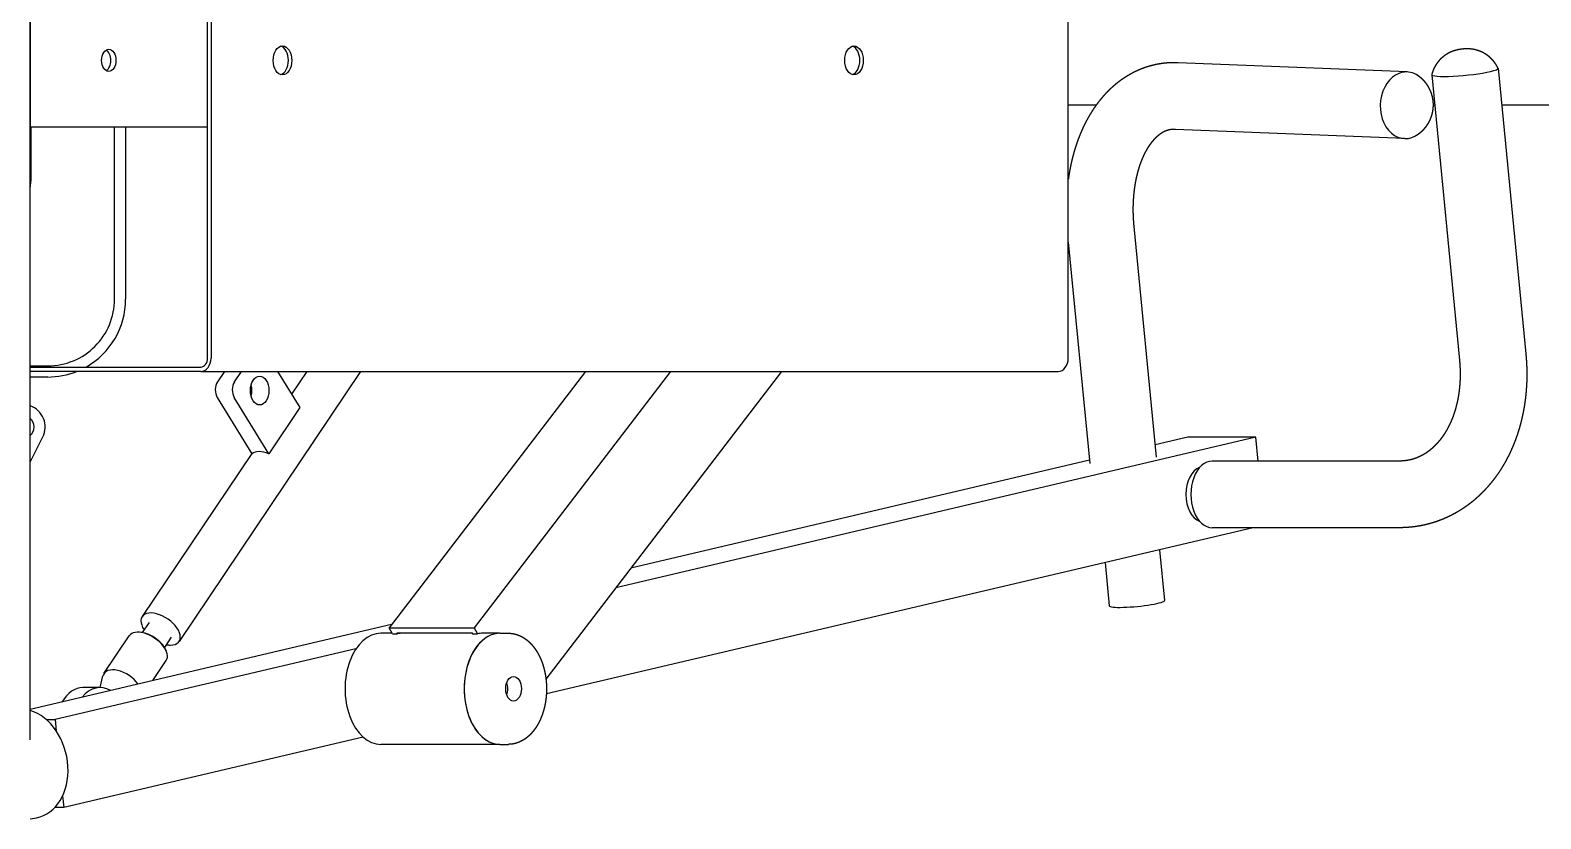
# Model space of a CAD drawing. Header units: millimetres. Extents: x -112665 to -16847, y 30630 to 100849.
# Drawn here: x -93416 to -92736, y 41603 to 41958 of the extents above; entities that cross this region are included whole.
import ezdxf

# ---------------------------------------------------------------- set-up
doc = ezdxf.new("R2010")
doc.units = ezdxf.units.MM
doc.layers.add('equipments', color=36, linetype='Continuous')
doc.layers.add('furniture _san', color=36, linetype='Continuous')

# ---------------------------------------------------------------- blocks, each defined once
blk = doc.blocks.new('Fit17')
at = {"layer": 'equipments'}
for p, q in [((-401.35, 1346.94), (-400.85, 1344.15)), ((-365.76, 1346.94), (365.55, 1346.94)), ((-313.89, 1184.42), (-352.14, 1346.94)), ((-240.87, 1346.94), (-229.47, 1341.24)), ((-202.5, 1339), (-202.5, 1346.94)), ((-200, 1270.18), (-200, 1346.94)), ((-198, 1346.94), (-198, 1270.18)), ((-197.5, 1346.94), (-197.5, 1339)), ((-112.5, 1346.5), (-90, 1346.5)), ((-30, 1346.94), (-90, 1346.94)), ((-90, 1267.12), (-90, 1346.94)), ((-356.7, 1339.69), (-356.7, 1335.7)), ((-396.25, 1331.85), (-396.25, 1335.85)), ((-391.1, 1332.35), (-396.25, 1331.85)), ((-356.7, 1335.7), (-361.86, 1335.2)), ((-324.87, 1200.42), (-356.7, 1335.7)), ((-364.56, 1197.18), (-396.25, 1331.85)), ((-342.27, 1315.53), (-342.27, 1323.19)), ((-342.27, 1315.48), (-336.97, 1314.19)), ((-335.95, 1313.74), (-319, 1302.36)), ((-167.5, 1309), (-90, 1309)), ((-317.37, 1297.78), (-317.36, 1298.22)), ((-90, 1304), (-167.5, 1304)), ((-339.16, 1291.81), (-330.15, 1285.76)), ((-312.93, 1293.47), (-317.5, 1296.54)), ((-236.92, 1247.28), (-310.35, 1296.56)), ((-325.29, 1285.99), (-325.69, 1285.81)), ((-319.62, 1283.51), (-324.19, 1286.58)), ((-200, 1198.41), (-321.5, 1279.96)), ((-200, 1270.18), (-200, 884.51)), ((-194, 1267.12), (194, 1267.12)), ((194, 1265.58), (-194, 1265.58)), ((-211.75, 1262.77), (-237.03, 1247.21)), ((-200, 1259.53), (-204.68, 1262.67)), ((-237.03, 1239.55), (-211.75, 1255.11)), ((-204.68, 1255.01), (-200, 1251.86)), ((-237.03, 1247.18), (-237.03, 1247.21)), ((-237.03, 1239.55), (-237.03, 1239.57)), ((-216.28, 1225.62), (-237.03, 1239.55)), ((-200, 1235.64), (-216.28, 1225.62)), ((-200, 1222.5), (-210.21, 1229.35)), ((-367.83, 1135.62), (-367.83, 1189.24)), ((-318.11, 1184.01), (-315.32, 1185.51)), ((-318.11, 1184.01), (-318.11, 1181.71)), ((-317.83, 1184.16), (-317.83, 1189.24)), ((-200, 1097.17), (-315.32, 1185.51)), ((-315.32, 1185.51), (-315.32, 1147.21)), ((-318.11, 1181.71), (-317.62, 1181.97)), ((-317.83, 1148.16), (-317.83, 1179.29)), ((-317.62, 1181.97), (-317.62, 1148.27)), ((-317.62, 1148.27), (-318.11, 1148)), ((-318.11, 1148), (-318.11, 1145.7)), ((-315.32, 1147.21), (-318.11, 1145.7)), ((-317.83, 1135.62), (-317.83, 1143.28)), ((-200, 1058.87), (-315.32, 1147.21)), ((-367.83, 1135.62), (-367.83, 1131.79)), ((-317.83, 1135.62), (-317.83, 1131.79)), ((-270.33, 796.76), (-345.16, 1114.72)), ((-200, 1008.87), (-338.43, 1114.91)), ((-229.57, 795.48), (-297.34, 1083.44)), ((-239.98, 870.36), (-288.54, 1076.7)), ((-141.76, 879.91), (-241.49, 870.22)), ((-194, 879.91), (194, 879.91)), ((-80, 879.91), (-80, 867.28)), ((-286.01, 863.38), (-305.52, 861.48)), ((-134.77, 850.45), (-238.59, 840.36)), ((-280.23, 838.82), (-303.1, 836.6)), ((-229.57, 826.12), (-233.05, 840.89)), ((-95.19, 728.69), (-91.04, 831.74)), ((-65.22, 727.49), (-61.06, 830.53)), ((-229.57, 795.48), (-229.57, 826.12)), ((-270.33, 730.88), (-270.33, 815.14)), ((-240.33, 730.88), (-240.33, 815.14)), ((-240.33, 794.43), (-229.57, 795.48)), ((-66.45, 716.44), (-194.98, 703.94)), ((-80, 715.68), (-80, 715.12)), ((-63.54, 686.58), (-192.08, 674.08)), ((-80, 684.98), (-80, 567.64))]:
    blk.add_line(p, q, dxfattribs=at)
for centre, radius, start, end in [((-225, 1350.18), 10, 243.43493, 341.06393), ((-225, 1350.18), 5, 220.46814, 319.53183), ((-112.5, 1376.5), 30, 260.22863, 269.99998), ((-167.5, 1339), 35, 179.99998, 201.78677), ((-167.5, 1339), 30, 179.99998, 269.99998), ((-167.5, 1339), 35, 209.37491, 269.99998)]:
    blk.add_arc(centre, radius, start, end, dxfattribs=at)
for centre, major_axis, ratio, start_param, end_param in [((-376.48, 1349.1), (24.21, 5.7), 0.757428, 3.101071, 5.869108), ((-362.27, 1323.19), (20, 0), 0.642788, 0, 0.83074), ((-362.27, 1315.53), (20, 0), 0.642788, -0.372891, 0.673153), ((-341.52, 1305.43), (5.57, 8.3), 0.55323, -2.146308, 0.200578), ((-60, 1311.58), (5, 0), 0.642788, 1.570796326794896, 7.853981633974482), ((-60, 1313.88), (5, 0), 0.642788, -2.775975, -0.365618), ((-324.57, 1294.06), (5.57, 8.3), 0.55323, -3.141593, 0), ((-324.23, 1293.83), (5.29, 7.89), 0.55323, -2.415278, -0.726315), ((-315.93, 1288.26), (5.57, 8.3), 0.55323, 2.452192, 7.210481), ((-315.93, 1288.26), (5.57, 8.3), 0.55323, 2.214297, 2.452192), ((-194, 1270.18), (6, 0), 0.766044, -3.141593, -1.570796), ((-194, 1270.18), (4, 0), 0.766044, -3.141593, -1.570796), ((-208.29, 1260.45), (5, 0), 0.642788, 0.763832, 2.334629), ((-208.29, 1252.79), (5, 0), 0.642788, 0.763832, 2.334629), ((-243.3, 1239.52), (5.57, 8.3), 0.55323, -1.209037, -0.169765), ((-208.6, 1243.7), (6.5, 0), 0.642788, 1.570796329898982, 7.853981637078569), ((-208.6, 1251.36), (6.5, 0), 0.642788, -1.981767, -1.159826), ((-60, 1233.45), (6.5, 0), 0.642788, 1.570796326794897, 7.853981633974483), ((-60, 1234.98), (6.5, 0), 0.642788, -2.957203, -0.18439), ((-342.83, 1189.24), (25, 0), 0.642788, 0, 3.141593), ((-342.83, 1179.29), (25, 0), 0.642788, 0, 0.151281), ((-342.83, 1135.62), (25, 0), 0.642788, 0.698132, 3.141593), ((-342.83, 1135.62), (25, 0), 0.642788, 0, 3.141593), ((-342.83, 1135.62), (25, 0), 0.642788, 0, 0.698132), ((-342.83, 1143.28), (25, 0), 0.642788, 0, 0.151281), ((-342.83, 1129.49), (5.5, 0), 0.642788, 1.570796326794897, 7.853981633974483), ((-342.83, 1135.62), (5.5, 0), 0.642788, -2.092984, -1.048608), ((-60, 976.33), (6.5, 0), 0.642788, 1.570796326794897, 7.853981633974483), ((-60, 977.86), (6.5, 0), 0.642788, -2.957203, -0.18439), ((-194, 884.51), (6, 0), 0.766044, -3.141593, -1.570796), ((-304.31, 849.04), (1.21, -12.44), 0.114576, -3.141593, 0), ((-255.33, 815.14), (15, 0), 0.642788, 0, 3.141593), ((-255.33, 818.98), (12.5, 0), 0.642788, 0.225051, 2.916544), ((-80.2, 728.09), (14.99, -0.6), 0.764548, 0.178706, 3.583144), ((-80.2, 728.09), (14.99, -0.6), 0.764548, -0.441552, 0.178706), ((-64.99, 701.51), (1.45, -14.93), 0.114576, 3.100028, 5.579478), ((-64.99, 701.51), (1.45, -14.93), 0.114576, -0.703707, 0.041565)]:
    blk.add_ellipse(centre, major_axis=major_axis, ratio=ratio, start_param=start_param, end_param=end_param, dxfattribs=at)
for points in [[(-367.82, 1131.54), (-367.83, 1131.79)], [(-367.82, 1131.28), (-367.82, 1131.54)], [(-367.8, 1131.03), (-367.82, 1131.28)], [(-367.78, 1130.77), (-367.8, 1131.03)], [(-367.76, 1130.52), (-367.78, 1130.77)], [(-367.73, 1130.27), (-367.76, 1130.52)], [(-367.7, 1130.01), (-367.73, 1130.27)], [(-367.66, 1129.76), (-367.7, 1130.01)], [(-367.61, 1129.51), (-367.66, 1129.76)], [(-367.56, 1129.26), (-367.61, 1129.51)], [(-367.5, 1129.01), (-367.56, 1129.26)], [(-367.44, 1128.76), (-367.5, 1129.01)], [(-367.38, 1128.51), (-367.44, 1128.76)], [(-367.31, 1128.27), (-367.38, 1128.51)], [(-367.23, 1128.02), (-367.31, 1128.27)], [(-318.37, 1128.2), (-318.45, 1127.95)], [(-318.29, 1128.45), (-318.37, 1128.2)], [(-318.22, 1128.7), (-318.29, 1128.45)], [(-318.16, 1128.96), (-318.22, 1128.7)], [(-318.1, 1129.21), (-318.16, 1128.96)], [(-318.05, 1129.47), (-318.1, 1129.21)], [(-318, 1129.72), (-318.05, 1129.47)], [(-317.96, 1129.98), (-318, 1129.72)], [(-317.93, 1130.24), (-317.96, 1129.98)], [(-317.9, 1130.49), (-317.93, 1130.24)], [(-317.87, 1130.75), (-317.9, 1130.49)], [(-317.85, 1131.01), (-317.87, 1130.75)], [(-317.84, 1131.27), (-317.85, 1131.01)], [(-317.83, 1131.53), (-317.84, 1131.27)], [(-317.83, 1131.79), (-317.83, 1131.53)], [(-367.15, 1127.78), (-367.23, 1128.02)], [(-367.06, 1127.53), (-367.15, 1127.78)], [(-366.97, 1127.29), (-367.06, 1127.53)], [(-366.86, 1127.01), (-366.97, 1127.29)], [(-366.74, 1126.72), (-366.86, 1127.01)], [(-366.61, 1126.44), (-366.74, 1126.72)], [(-366.47, 1126.16), (-366.61, 1126.44)], [(-366.33, 1125.89), (-366.47, 1126.16)], [(-366.19, 1125.61), (-366.33, 1125.89)], [(-366.03, 1125.34), (-366.19, 1125.61)], [(-365.87, 1125.07), (-366.03, 1125.34)], [(-365.71, 1124.81), (-365.87, 1125.07)], [(-365.54, 1124.54), (-365.71, 1124.81)], [(-365.36, 1124.28), (-365.54, 1124.54)], [(-365.18, 1124.03), (-365.36, 1124.28)], [(-364.99, 1123.77), (-365.18, 1124.03)], [(-364.79, 1123.52), (-364.99, 1123.77)], [(-364.59, 1123.27), (-364.79, 1123.52)], [(-364.39, 1123.03), (-364.59, 1123.27)], [(-364.17, 1122.79), (-364.39, 1123.03)], [(-363.96, 1122.55), (-364.17, 1122.79)], [(-363.74, 1122.31), (-363.96, 1122.55)], [(-363.51, 1122.08), (-363.74, 1122.31)], [(-363.27, 1121.84), (-363.51, 1122.08)], [(-363.02, 1121.61), (-363.27, 1121.84)], [(-362.77, 1121.38), (-363.02, 1121.61)], [(-362.52, 1121.15), (-362.77, 1121.38)], [(-322.89, 1121.37), (-323.13, 1121.15)], [(-322.65, 1121.59), (-322.89, 1121.37)], [(-322.41, 1121.82), (-322.65, 1121.59)], [(-322.18, 1122.05), (-322.41, 1121.82)], [(-321.97, 1122.26), (-322.18, 1122.05)], [(-321.77, 1122.47), (-321.97, 1122.26)], [(-321.57, 1122.68), (-321.77, 1122.47)], [(-321.38, 1122.9), (-321.57, 1122.68)], [(-321.19, 1123.12), (-321.38, 1122.9)], [(-321, 1123.35), (-321.19, 1123.12)], [(-320.82, 1123.57), (-321, 1123.35)], [(-320.65, 1123.8), (-320.82, 1123.57)], [(-320.47, 1124.03), (-320.65, 1123.8)], [(-320.31, 1124.27), (-320.47, 1124.03)], [(-320.15, 1124.5), (-320.31, 1124.27)], [(-319.99, 1124.74), (-320.15, 1124.5)], [(-319.84, 1124.98), (-319.99, 1124.74)], [(-319.69, 1125.22), (-319.84, 1124.98)], [(-319.55, 1125.47), (-319.69, 1125.22)], [(-319.41, 1125.71), (-319.55, 1125.47)], [(-319.28, 1125.96), (-319.41, 1125.71)], [(-319.15, 1126.22), (-319.28, 1125.96)], [(-319.03, 1126.47), (-319.15, 1126.22)], [(-318.91, 1126.72), (-319.03, 1126.47)], [(-318.81, 1126.97), (-318.91, 1126.72)], [(-318.71, 1127.21), (-318.81, 1126.97)], [(-318.62, 1127.46), (-318.71, 1127.21)], [(-318.53, 1127.7), (-318.62, 1127.46)], [(-318.45, 1127.95), (-318.53, 1127.7)], [(-362.26, 1120.92), (-362.52, 1121.15)], [(-361.99, 1120.7), (-362.26, 1120.92)], [(-361.72, 1120.49), (-361.99, 1120.7)], [(-361.44, 1120.27), (-361.72, 1120.49)], [(-361.16, 1120.06), (-361.44, 1120.27)], [(-360.88, 1119.86), (-361.16, 1120.06)], [(-360.59, 1119.66), (-360.88, 1119.86)], [(-360.29, 1119.46), (-360.59, 1119.66)], [(-360, 1119.26), (-360.29, 1119.46)], [(-359.69, 1119.07), (-360, 1119.26)], [(-359.39, 1118.88), (-359.69, 1119.07)], [(-359.08, 1118.7), (-359.39, 1118.88)], [(-358.76, 1118.52), (-359.08, 1118.7)], [(-358.44, 1118.34), (-358.76, 1118.52)], [(-358.12, 1118.17), (-358.44, 1118.34)], [(-357.79, 1118.01), (-358.12, 1118.17)], [(-357.46, 1117.84), (-357.79, 1118.01)], [(-357.13, 1117.68), (-357.46, 1117.84)], [(-356.79, 1117.52), (-357.13, 1117.68)], [(-356.45, 1117.37), (-356.79, 1117.52)], [(-356.11, 1117.22), (-356.45, 1117.37)], [(-355.76, 1117.08), (-356.11, 1117.22)], [(-355.41, 1116.94), (-355.76, 1117.08)], [(-355.06, 1116.8), (-355.41, 1116.94)], [(-354.7, 1116.67), (-355.06, 1116.8)], [(-354.35, 1116.54), (-354.7, 1116.67)], [(-353.98, 1116.42), (-354.35, 1116.54)], [(-353.62, 1116.3), (-353.98, 1116.42)], [(-353.25, 1116.18), (-353.62, 1116.3)], [(-352.88, 1116.07), (-353.25, 1116.18)], [(-352.51, 1115.96), (-352.88, 1116.07)], [(-352.14, 1115.86), (-352.51, 1115.96)], [(-351.76, 1115.76), (-352.14, 1115.86)], [(-351.38, 1115.66), (-351.76, 1115.76)], [(-351, 1115.57), (-351.38, 1115.66)], [(-350.62, 1115.49), (-351, 1115.57)], [(-350.23, 1115.4), (-350.62, 1115.49)], [(-349.85, 1115.33), (-350.23, 1115.4)], [(-349.46, 1115.25), (-349.85, 1115.33)], [(-349.07, 1115.18), (-349.46, 1115.25)], [(-348.68, 1115.12), (-349.07, 1115.18)], [(-348.29, 1115.06), (-348.68, 1115.12)], [(-347.9, 1115), (-348.29, 1115.06)], [(-347.5, 1114.95), (-347.9, 1115)], [(-347.11, 1114.9), (-347.5, 1114.95)], [(-346.71, 1114.85), (-347.11, 1114.9)], [(-346.31, 1114.81), (-346.71, 1114.85)], [(-345.92, 1114.78), (-346.31, 1114.81)], [(-345.52, 1114.75), (-345.92, 1114.78)], [(-345.12, 1114.72), (-345.52, 1114.75)], [(-344.72, 1114.7), (-345.12, 1114.72)], [(-344.32, 1114.68), (-344.72, 1114.7)], [(-343.92, 1114.67), (-344.32, 1114.68)], [(-343.51, 1114.66), (-343.92, 1114.67)], [(-343.11, 1114.65), (-343.51, 1114.66)], [(-342.71, 1114.65), (-343.11, 1114.65)], [(-342.31, 1114.65), (-342.71, 1114.65)], [(-341.91, 1114.66), (-342.31, 1114.65)], [(-341.5, 1114.67), (-341.91, 1114.66)], [(-341.1, 1114.69), (-341.5, 1114.67)], [(-340.7, 1114.71), (-341.1, 1114.69)], [(-340.3, 1114.74), (-340.7, 1114.71)], [(-339.9, 1114.76), (-340.3, 1114.74)], [(-339.5, 1114.8), (-339.9, 1114.76)], [(-339.1, 1114.84), (-339.5, 1114.8)], [(-338.7, 1114.88), (-339.1, 1114.84)], [(-338.31, 1114.93), (-338.7, 1114.88)], [(-337.91, 1114.98), (-338.31, 1114.93)], [(-337.52, 1115.03), (-337.91, 1114.98)], [(-337.12, 1115.09), (-337.52, 1115.03)], [(-336.73, 1115.16), (-337.12, 1115.09)], [(-336.34, 1115.22), (-336.73, 1115.16)], [(-335.95, 1115.3), (-336.34, 1115.22)], [(-335.56, 1115.37), (-335.95, 1115.3)], [(-335.18, 1115.45), (-335.56, 1115.37)], [(-334.8, 1115.54), (-335.18, 1115.45)], [(-334.41, 1115.63), (-334.8, 1115.54)], [(-334.04, 1115.72), (-334.41, 1115.63)], [(-333.66, 1115.82), (-334.04, 1115.72)], [(-333.28, 1115.92), (-333.66, 1115.82)], [(-332.91, 1116.03), (-333.28, 1115.92)], [(-332.54, 1116.14), (-332.91, 1116.03)], [(-332.17, 1116.25), (-332.54, 1116.14)], [(-331.81, 1116.37), (-332.17, 1116.25)], [(-331.44, 1116.49), (-331.81, 1116.37)], [(-331.08, 1116.62), (-331.44, 1116.49)], [(-330.73, 1116.75), (-331.08, 1116.62)], [(-330.37, 1116.89), (-330.73, 1116.75)], [(-330.02, 1117.03), (-330.37, 1116.89)], [(-329.67, 1117.17), (-330.02, 1117.03)], [(-329.33, 1117.31), (-329.67, 1117.17)], [(-328.99, 1117.47), (-329.33, 1117.31)], [(-328.65, 1117.62), (-328.99, 1117.47)], [(-328.32, 1117.78), (-328.65, 1117.62)], [(-327.99, 1117.94), (-328.32, 1117.78)], [(-327.66, 1118.11), (-327.99, 1117.94)], [(-327.35, 1118.27), (-327.66, 1118.11)], [(-327.04, 1118.44), (-327.35, 1118.27)], [(-326.73, 1118.61), (-327.04, 1118.44)], [(-326.43, 1118.78), (-326.73, 1118.61)], [(-326.14, 1118.96), (-326.43, 1118.78)], [(-325.84, 1119.14), (-326.14, 1118.96)], [(-325.55, 1119.33), (-325.84, 1119.14)], [(-325.27, 1119.52), (-325.55, 1119.33)], [(-324.99, 1119.71), (-325.27, 1119.52)], [(-324.71, 1119.91), (-324.99, 1119.71)], [(-324.43, 1120.1), (-324.71, 1119.91)], [(-324.17, 1120.31), (-324.43, 1120.1)], [(-323.9, 1120.51), (-324.17, 1120.31)], [(-323.64, 1120.72), (-323.9, 1120.51)], [(-323.38, 1120.93), (-323.64, 1120.72)], [(-323.13, 1121.15), (-323.38, 1120.93)], [(-113.24, 879.88), (-113.46, 879.91)], [(-112.16, 879.73), (-113.24, 879.88)], [(-111.1, 879.56), (-112.16, 879.73)], [(-110.03, 879.38), (-111.1, 879.56)], [(-108.97, 879.18), (-110.03, 879.38)], [(-107.92, 878.98), (-108.97, 879.18)], [(-106.87, 878.76), (-107.92, 878.98)], [(-105.83, 878.53), (-106.87, 878.76)], [(-104.79, 878.29), (-105.83, 878.53)], [(-103.76, 878.04), (-104.79, 878.29)], [(-102.73, 877.77), (-103.76, 878.04)], [(-101.71, 877.5), (-102.73, 877.77)], [(-100.7, 877.21), (-101.71, 877.5)], [(-99.69, 876.9), (-100.7, 877.21)], [(-98.69, 876.59), (-99.69, 876.9)], [(-97.7, 876.26), (-98.69, 876.59)], [(-96.71, 875.92), (-97.7, 876.26)], [(-95.73, 875.57), (-96.71, 875.92)], [(-94.76, 875.2), (-95.73, 875.57)], [(-93.8, 874.82), (-94.76, 875.2)], [(-92.84, 874.43), (-93.8, 874.82)], [(-91.89, 874.03), (-92.84, 874.43)], [(-90.95, 873.61), (-91.89, 874.03)], [(-90.02, 873.18), (-90.95, 873.61)], [(-89.1, 872.74), (-90.02, 873.18)], [(-88.19, 872.28), (-89.1, 872.74)], [(-87.29, 871.81), (-88.19, 872.28)], [(-86.45, 871.36), (-87.29, 871.81)], [(-85.62, 870.9), (-86.45, 871.36)], [(-84.81, 870.43), (-85.62, 870.9)], [(-84, 869.94), (-84.81, 870.43)], [(-83.2, 869.45), (-84, 869.94)], [(-82.4, 868.94), (-83.2, 869.45)], [(-81.62, 868.42), (-82.4, 868.94)], [(-80.85, 867.89), (-81.62, 868.42)], [(-80.09, 867.34), (-80.85, 867.89)], [(-79.34, 866.79), (-80.09, 867.34)], [(-78.6, 866.22), (-79.34, 866.79)], [(-77.87, 865.64), (-78.6, 866.22)], [(-77.15, 865.05), (-77.87, 865.64)], [(-76.44, 864.45), (-77.15, 865.05)], [(-75.74, 863.83), (-76.44, 864.45)], [(-75.06, 863.2), (-75.74, 863.83)], [(-74.38, 862.56), (-75.06, 863.2)], [(-73.72, 861.91), (-74.38, 862.56)], [(-73.07, 861.25), (-73.72, 861.91)], [(-72.44, 860.57), (-73.07, 861.25)], [(-71.89, 859.97), (-72.44, 860.57)], [(-71.35, 859.35), (-71.89, 859.97)], [(-70.82, 858.72), (-71.35, 859.35)], [(-70.3, 858.09), (-70.82, 858.72)], [(-69.8, 857.45), (-70.3, 858.09)], [(-69.3, 856.79), (-69.8, 857.45)], [(-68.82, 856.13), (-69.3, 856.79)], [(-134.33, 850.49), (-134.77, 850.45)], [(-133.89, 850.53), (-134.33, 850.49)], [(-133.45, 850.57), (-133.89, 850.53)], [(-133, 850.6), (-133.45, 850.57)], [(-132.56, 850.64), (-133, 850.6)], [(-132.12, 850.66), (-132.56, 850.64)], [(-131.68, 850.69), (-132.12, 850.66)], [(-131.24, 850.72), (-131.68, 850.69)], [(-130.81, 850.74), (-131.24, 850.72)], [(-130.37, 850.76), (-130.81, 850.74)], [(-129.64, 850.78), (-130.37, 850.76)], [(-128.92, 850.81), (-129.64, 850.78)], [(-128.2, 850.82), (-128.92, 850.81)], [(-127.48, 850.83), (-128.2, 850.82)], [(-126.76, 850.83), (-127.48, 850.83)], [(-126.05, 850.82), (-126.76, 850.83)], [(-125.34, 850.81), (-126.05, 850.82)], [(-124.63, 850.79), (-125.34, 850.81)], [(-123.92, 850.76), (-124.63, 850.79)], [(-123.22, 850.72), (-123.92, 850.76)], [(-122.53, 850.68), (-123.22, 850.72)], [(-121.84, 850.64), (-122.53, 850.68)], [(-121.15, 850.59), (-121.84, 850.64)], [(-120.47, 850.53), (-121.15, 850.59)], [(-119.79, 850.46), (-120.47, 850.53)], [(-119.11, 850.39), (-119.79, 850.46)], [(-118.44, 850.31), (-119.11, 850.39)], [(-117.78, 850.22), (-118.44, 850.31)], [(-117.12, 850.13), (-117.78, 850.22)], [(-116.47, 850.04), (-117.12, 850.13)], [(-115.83, 849.93), (-116.47, 850.04)], [(-115.2, 849.83), (-115.83, 849.93)], [(-114.57, 849.71), (-115.2, 849.83)], [(-113.95, 849.59), (-114.57, 849.71)], [(-113.34, 849.47), (-113.95, 849.59)], [(-68.35, 855.46), (-68.82, 856.13)], [(-67.9, 854.78), (-68.35, 855.46)], [(-67.45, 854.1), (-67.9, 854.78)], [(-67.02, 853.4), (-67.45, 854.1)], [(-66.6, 852.7), (-67.02, 853.4)], [(-66.2, 851.98), (-66.6, 852.7)], [(-65.8, 851.26), (-66.2, 851.98)], [(-65.43, 850.54), (-65.8, 851.26)], [(-65.06, 849.8), (-65.43, 850.54)], [(-64.71, 849.06), (-65.06, 849.8)], [(-112.73, 849.34), (-113.34, 849.47)], [(-112.13, 849.2), (-112.73, 849.34)], [(-111.53, 849.06), (-112.13, 849.2)], [(-110.95, 848.91), (-111.53, 849.06)], [(-110.37, 848.76), (-110.95, 848.91)], [(-109.79, 848.61), (-110.37, 848.76)], [(-109.23, 848.44), (-109.79, 848.61)], [(-108.67, 848.28), (-109.23, 848.44)], [(-108.12, 848.11), (-108.67, 848.28)], [(-107.58, 847.93), (-108.12, 848.11)], [(-107.04, 847.75), (-107.58, 847.93)], [(-106.52, 847.57), (-107.04, 847.75)], [(-106, 847.38), (-106.52, 847.57)], [(-105.49, 847.18), (-106, 847.38)], [(-104.99, 846.99), (-105.49, 847.18)], [(-104.46, 846.77), (-104.99, 846.99)], [(-103.94, 846.55), (-104.46, 846.77)], [(-103.44, 846.33), (-103.94, 846.55)], [(-102.94, 846.1), (-103.44, 846.33)], [(-102.45, 845.87), (-102.94, 846.1)], [(-101.98, 845.64), (-102.45, 845.87)], [(-101.51, 845.4), (-101.98, 845.64)], [(-101.06, 845.16), (-101.51, 845.4)], [(-100.62, 844.91), (-101.06, 845.16)], [(-100.18, 844.67), (-100.62, 844.91)], [(-99.76, 844.42), (-100.18, 844.67)], [(-99.35, 844.17), (-99.76, 844.42)], [(-98.95, 843.91), (-99.35, 844.17)], [(-98.56, 843.66), (-98.95, 843.91)], [(-98.19, 843.4), (-98.56, 843.66)], [(-97.82, 843.14), (-98.19, 843.4)], [(-97.47, 842.88), (-97.82, 843.14)], [(-97.12, 842.62), (-97.47, 842.88)], [(-64.38, 848.31), (-64.71, 849.06)], [(-64.06, 847.56), (-64.38, 848.31)], [(-63.76, 846.79), (-64.06, 847.56)], [(-63.47, 846.02), (-63.76, 846.79)], [(-63.19, 845.24), (-63.47, 846.02)], [(-62.93, 844.45), (-63.19, 845.24)], [(-62.68, 843.65), (-62.93, 844.45)], [(-62.46, 842.86), (-62.68, 843.65)], [(-62.25, 842.05), (-62.46, 842.86)], [(-96.79, 842.36), (-97.12, 842.62)], [(-96.47, 842.1), (-96.79, 842.36)], [(-96.15, 841.83), (-96.47, 842.1)], [(-95.83, 841.55), (-96.15, 841.83)], [(-95.53, 841.27), (-95.83, 841.55)], [(-95.24, 841), (-95.53, 841.27)], [(-94.96, 840.72), (-95.24, 841)], [(-94.69, 840.45), (-94.96, 840.72)], [(-94.44, 840.18), (-94.69, 840.45)], [(-94.2, 839.9), (-94.44, 840.18)], [(-93.96, 839.63), (-94.2, 839.9)], [(-93.74, 839.36), (-93.96, 839.63)], [(-93.53, 839.1), (-93.74, 839.36)], [(-93.33, 838.83), (-93.53, 839.1)], [(-93.14, 838.57), (-93.33, 838.83)], [(-92.96, 838.3), (-93.14, 838.57)], [(-92.79, 838.04), (-92.96, 838.3)], [(-92.63, 837.79), (-92.79, 838.04)], [(-92.48, 837.53), (-92.63, 837.79)], [(-92.34, 837.27), (-92.48, 837.53)], [(-92.21, 837.02), (-92.34, 837.27)], [(-92.08, 836.77), (-92.21, 837.02)], [(-91.97, 836.52), (-92.08, 836.77)], [(-91.86, 836.27), (-91.97, 836.52)], [(-91.76, 836.02), (-91.86, 836.27)], [(-91.66, 835.78), (-91.76, 836.02)], [(-62.05, 841.25), (-62.25, 842.05)], [(-61.87, 840.43), (-62.05, 841.25)], [(-61.71, 839.62), (-61.87, 840.43)], [(-61.57, 838.8), (-61.71, 839.62)], [(-61.44, 837.98), (-61.57, 838.8)], [(-61.33, 837.16), (-61.44, 837.98)], [(-61.24, 836.33), (-61.33, 837.16)], [(-61.16, 835.51), (-61.24, 836.33)], [(-91.58, 835.53), (-91.66, 835.78)], [(-91.5, 835.29), (-91.58, 835.53)], [(-91.42, 835.04), (-91.5, 835.29)], [(-91.36, 834.8), (-91.42, 835.04)], [(-91.3, 834.55), (-91.36, 834.8)], [(-91.24, 834.31), (-91.3, 834.55)], [(-91.19, 834.06), (-91.24, 834.31)], [(-91.15, 833.81), (-91.19, 834.06)], [(-91.12, 833.56), (-91.15, 833.81)], [(-91.09, 833.31), (-91.12, 833.56)], [(-91.06, 833.06), (-91.09, 833.31)], [(-91.04, 832.8), (-91.06, 833.06)], [(-91.03, 832.54), (-91.04, 832.8)], [(-91.04, 831.74), (-91.03, 832.01)], [(-91.03, 832.28), (-91.03, 832.54)], [(-91.03, 832.01), (-91.03, 832.28)], [(-61.1, 834.68), (-61.16, 835.51)], [(-61.06, 833.85), (-61.1, 834.68)], [(-61.04, 833.02), (-61.06, 833.85)], [(-61.06, 830.53), (-61.04, 831.36)], [(-61.03, 832.19), (-61.04, 833.02)], [(-61.04, 831.36), (-61.03, 832.19)], [(-270.33, 730.41), (-270.33, 730.88)], [(-270.32, 729.94), (-270.33, 730.41)], [(-270.31, 729.48), (-270.32, 729.94)], [(-270.3, 729.01), (-270.31, 729.48)], [(-270.28, 728.54), (-270.3, 729.01)], [(-270.22, 727.58), (-270.28, 728.54)], [(-270.15, 726.62), (-270.22, 727.58)], [(-240.33, 730.57), (-240.33, 730.88)], [(-240.32, 730.27), (-240.33, 730.57)], [(-240.31, 729.97), (-240.32, 730.27)], [(-240.3, 729.67), (-240.31, 729.97)], [(-240.28, 729.36), (-240.3, 729.67)], [(-240.25, 729.06), (-240.28, 729.36)], [(-240.21, 728.63), (-240.25, 729.06)], [(-240.16, 728.2), (-240.21, 728.63)], [(-240.1, 727.76), (-240.16, 728.2)], [(-240.04, 727.34), (-240.1, 727.76)], [(-239.96, 726.91), (-240.04, 727.34)], [(-270.07, 725.66), (-270.15, 726.62)], [(-269.96, 724.7), (-270.07, 725.66)], [(-269.83, 723.75), (-269.96, 724.7)], [(-269.69, 722.8), (-269.83, 723.75)], [(-269.53, 721.85), (-269.69, 722.8)], [(-269.35, 720.9), (-269.53, 721.85)], [(-269.16, 719.96), (-269.35, 720.9)], [(-239.88, 726.48), (-239.96, 726.91)], [(-239.78, 726.06), (-239.88, 726.48)], [(-239.68, 725.64), (-239.78, 726.06)], [(-239.57, 725.22), (-239.68, 725.64)], [(-239.45, 724.81), (-239.57, 725.22)], [(-239.32, 724.39), (-239.45, 724.81)], [(-239.18, 723.98), (-239.32, 724.39)], [(-239.04, 723.57), (-239.18, 723.98)], [(-238.88, 723.16), (-239.04, 723.57)], [(-238.72, 722.75), (-238.88, 723.16)], [(-238.54, 722.35), (-238.72, 722.75)], [(-238.36, 721.94), (-238.54, 722.35)], [(-238.17, 721.54), (-238.36, 721.94)], [(-237.97, 721.14), (-238.17, 721.54)], [(-237.76, 720.74), (-237.97, 721.14)], [(-237.54, 720.34), (-237.76, 720.74)], [(-93.95, 723.74), (-93.81, 723.5)], [(-93.81, 723.5), (-93.67, 723.26)], [(-93.67, 723.26), (-93.53, 723.03)], [(-93.53, 723.03), (-93.38, 722.8)], [(-93.38, 722.8), (-93.23, 722.58)], [(-93.23, 722.58), (-93.08, 722.36)], [(-93.08, 722.36), (-92.92, 722.14)], [(-92.92, 722.14), (-92.76, 721.93)], [(-92.76, 721.93), (-92.6, 721.73)], [(-92.6, 721.73), (-92.44, 721.52)], [(-92.44, 721.52), (-92.27, 721.32)], [(-92.27, 721.32), (-92.11, 721.13)], [(-92.11, 721.13), (-91.94, 720.94)], [(-91.94, 720.94), (-91.77, 720.76)], [(-91.77, 720.76), (-91.6, 720.57)], [(-91.6, 720.57), (-91.43, 720.4)], [(-91.43, 720.4), (-91.25, 720.22)], [(-68.77, 720.32), (-68.54, 720.56)], [(-68.54, 720.56), (-68.31, 720.8)], [(-68.31, 720.8), (-68.09, 721.05)], [(-68.09, 721.05), (-67.9, 721.26)], [(-67.9, 721.26), (-67.72, 721.48)], [(-67.72, 721.48), (-67.54, 721.7)], [(-67.54, 721.7), (-67.36, 721.93)], [(-67.36, 721.93), (-67.19, 722.16)], [(-67.19, 722.16), (-67.02, 722.4)], [(-67.02, 722.4), (-66.85, 722.65)], [(-268.95, 719.02), (-269.16, 719.96)], [(-268.71, 718.09), (-268.95, 719.02)], [(-268.46, 717.16), (-268.71, 718.09)], [(-268.2, 716.24), (-268.46, 717.16)], [(-267.91, 715.32), (-268.2, 716.24)], [(-267.61, 714.4), (-267.91, 715.32)], [(-267.29, 713.5), (-267.61, 714.4)], [(-237.31, 719.95), (-237.54, 720.34)], [(-237.07, 719.55), (-237.31, 719.95)], [(-236.82, 719.16), (-237.07, 719.55)], [(-236.56, 718.77), (-236.82, 719.16)], [(-236.29, 718.38), (-236.56, 718.77)], [(-236.01, 718), (-236.29, 718.38)], [(-235.73, 717.61), (-236.01, 718)], [(-235.43, 717.23), (-235.73, 717.61)], [(-235.12, 716.85), (-235.43, 717.23)], [(-234.8, 716.47), (-235.12, 716.85)], [(-234.47, 716.1), (-234.8, 716.47)], [(-234.13, 715.72), (-234.47, 716.1)], [(-233.78, 715.35), (-234.13, 715.72)], [(-233.42, 714.99), (-233.78, 715.35)], [(-233.05, 714.62), (-233.42, 714.99)], [(-232.67, 714.26), (-233.05, 714.62)], [(-232.28, 713.9), (-232.67, 714.26)], [(-231.87, 713.55), (-232.28, 713.9)], [(-91.25, 720.22), (-91.08, 720.05)], [(-91.08, 720.05), (-90.87, 719.86)], [(-90.87, 719.86), (-90.67, 719.68)], [(-90.67, 719.68), (-90.46, 719.5)], [(-90.46, 719.5), (-90.25, 719.32)], [(-90.25, 719.32), (-90.04, 719.15)], [(-90.04, 719.15), (-89.83, 718.99)], [(-89.83, 718.99), (-89.62, 718.83)], [(-89.62, 718.83), (-89.4, 718.67)], [(-89.4, 718.67), (-89.19, 718.52)], [(-89.19, 718.52), (-88.98, 718.38)], [(-88.98, 718.38), (-88.76, 718.24)], [(-88.76, 718.24), (-88.55, 718.1)], [(-88.55, 718.1), (-88.33, 717.97)], [(-88.33, 717.97), (-88.11, 717.84)], [(-88.11, 717.84), (-87.9, 717.72)], [(-87.9, 717.72), (-87.68, 717.6)], [(-87.68, 717.6), (-87.46, 717.48)], [(-87.46, 717.48), (-87.25, 717.37)], [(-87.25, 717.37), (-86.99, 717.25)], [(-86.99, 717.25), (-86.74, 717.13)], [(-86.74, 717.13), (-86.48, 717.01)], [(-86.48, 717.01), (-86.23, 716.91)], [(-86.23, 716.91), (-85.97, 716.8)], [(-85.97, 716.8), (-85.72, 716.7)], [(-85.72, 716.7), (-85.47, 716.61)], [(-85.47, 716.61), (-85.21, 716.52)], [(-85.21, 716.52), (-84.96, 716.44)], [(-84.96, 716.44), (-84.7, 716.36)], [(-84.7, 716.36), (-84.45, 716.28)], [(-84.45, 716.28), (-84.19, 716.21)], [(-84.19, 716.21), (-83.94, 716.15)], [(-83.94, 716.15), (-83.68, 716.09)], [(-83.68, 716.09), (-83.43, 716.03)], [(-83.43, 716.03), (-83.17, 715.98)], [(-83.17, 715.98), (-82.92, 715.93)], [(-82.92, 715.93), (-82.66, 715.89)], [(-82.66, 715.89), (-82.38, 715.84)], [(-82.38, 715.84), (-82.1, 715.8)], [(-82.1, 715.8), (-81.81, 715.77)], [(-81.81, 715.77), (-81.53, 715.74)], [(-81.53, 715.74), (-81.25, 715.72)], [(-81.25, 715.72), (-80.97, 715.7)], [(-80.97, 715.7), (-80.68, 715.69)], [(-80.68, 715.69), (-80.4, 715.68)], [(-80.4, 715.68), (-80.12, 715.68)], [(-80.12, 715.68), (-79.83, 715.68)], [(-79.83, 715.68), (-79.55, 715.68)], [(-79.55, 715.68), (-79.26, 715.69)], [(-79.26, 715.69), (-78.98, 715.71)], [(-78.98, 715.71), (-78.69, 715.73)], [(-78.69, 715.73), (-78.41, 715.76)], [(-78.41, 715.76), (-78.12, 715.79)], [(-78.12, 715.79), (-77.84, 715.83)], [(-77.84, 715.83), (-77.55, 715.87)], [(-77.55, 715.87), (-77.27, 715.92)], [(-77.27, 715.92), (-76.99, 715.97)], [(-76.99, 715.97), (-76.7, 716.03)], [(-76.7, 716.03), (-76.42, 716.09)], [(-76.42, 716.09), (-76.13, 716.16)], [(-76.13, 716.16), (-75.85, 716.23)], [(-75.85, 716.23), (-75.56, 716.31)], [(-75.56, 716.31), (-75.28, 716.4)], [(-75.28, 716.4), (-74.99, 716.49)], [(-74.99, 716.49), (-74.71, 716.59)], [(-74.71, 716.59), (-74.42, 716.69)], [(-74.42, 716.69), (-74.13, 716.8)], [(-74.13, 716.8), (-73.85, 716.92)], [(-73.85, 716.92), (-73.56, 717.04)], [(-73.56, 717.04), (-73.27, 717.18)], [(-73.27, 717.18), (-72.98, 717.31)], [(-72.98, 717.31), (-72.7, 717.46)], [(-72.7, 717.46), (-72.41, 717.61)], [(-72.41, 717.61), (-72.16, 717.75)], [(-72.16, 717.75), (-71.91, 717.89)], [(-71.91, 717.89), (-71.67, 718.04)], [(-71.67, 718.04), (-71.42, 718.19)], [(-71.42, 718.19), (-71.17, 718.36)], [(-71.17, 718.36), (-70.93, 718.52)], [(-70.93, 718.52), (-70.68, 718.7)], [(-70.68, 718.7), (-70.44, 718.88)], [(-70.44, 718.88), (-70.19, 719.06)], [(-70.19, 719.06), (-69.95, 719.25)], [(-69.95, 719.25), (-69.71, 719.45)], [(-69.71, 719.45), (-69.47, 719.66)], [(-69.47, 719.66), (-69.24, 719.87)], [(-69.24, 719.87), (-69, 720.09)], [(-69, 720.09), (-68.77, 720.32)], [(-65.96, 716.32), (-66.37, 716.43)], [(-65.57, 716.2), (-65.96, 716.32)], [(-65.18, 716.07), (-65.57, 716.2)], [(-64.81, 715.94), (-65.18, 716.07)], [(-64.45, 715.8), (-64.81, 715.94)], [(-64.1, 715.65), (-64.45, 715.8)], [(-63.77, 715.5), (-64.1, 715.65)], [(-63.44, 715.35), (-63.77, 715.5)], [(-63.14, 715.19), (-63.44, 715.35)], [(-62.84, 715.03), (-63.14, 715.19)], [(-62.55, 714.87), (-62.84, 715.03)], [(-62.28, 714.71), (-62.55, 714.87)], [(-62.02, 714.55), (-62.28, 714.71)], [(-61.77, 714.39), (-62.02, 714.55)], [(-61.53, 714.22), (-61.77, 714.39)], [(-61.3, 714.06), (-61.53, 714.22)], [(-60.98, 713.82), (-61.3, 714.06)], [(-60.68, 713.59), (-60.98, 713.82)], [(-60.39, 713.36), (-60.68, 713.59)], [(-266.96, 712.59), (-267.29, 713.5)], [(-266.61, 711.7), (-266.96, 712.59)], [(-266.24, 710.81), (-266.61, 711.7)], [(-265.85, 709.93), (-266.24, 710.81)], [(-265.42, 708.99), (-265.85, 709.93)], [(-264.97, 708.06), (-265.42, 708.99)], [(-264.5, 707.14), (-264.97, 708.06)], [(-264.02, 706.23), (-264.5, 707.14)], [(-231.46, 713.19), (-231.87, 713.55)], [(-231.06, 712.87), (-231.46, 713.19)], [(-230.66, 712.54), (-231.06, 712.87)], [(-230.24, 712.22), (-230.66, 712.54)], [(-229.81, 711.9), (-230.24, 712.22)], [(-229.37, 711.59), (-229.81, 711.9)], [(-228.93, 711.28), (-229.37, 711.59)], [(-228.48, 710.98), (-228.93, 711.28)], [(-228.01, 710.67), (-228.48, 710.98)], [(-227.54, 710.38), (-228.01, 710.67)], [(-227.06, 710.09), (-227.54, 710.38)], [(-226.57, 709.8), (-227.06, 710.09)], [(-226.07, 709.52), (-226.57, 709.8)], [(-225.56, 709.24), (-226.07, 709.52)], [(-225.04, 708.97), (-225.56, 709.24)], [(-224.52, 708.7), (-225.04, 708.97)], [(-223.99, 708.44), (-224.52, 708.7)], [(-223.44, 708.18), (-223.99, 708.44)], [(-222.89, 707.93), (-223.44, 708.18)], [(-222.34, 707.69), (-222.89, 707.93)], [(-221.77, 707.45), (-222.34, 707.69)], [(-221.21, 707.22), (-221.77, 707.45)], [(-220.63, 707), (-221.21, 707.22)], [(-220.06, 706.79), (-220.63, 707)], [(-219.47, 706.58), (-220.06, 706.79)], [(-60.13, 713.13), (-60.39, 713.36)], [(-59.88, 712.91), (-60.13, 713.13)], [(-59.65, 712.7), (-59.88, 712.91)], [(-59.44, 712.48), (-59.65, 712.7)], [(-59.23, 712.28), (-59.44, 712.48)], [(-59.04, 712.08), (-59.23, 712.28)], [(-58.68, 711.67), (-59.04, 712.08)], [(-58.36, 711.29), (-58.68, 711.67)], [(-58.08, 710.93), (-58.36, 711.29)], [(-57.83, 710.59), (-58.08, 710.93)], [(-57.61, 710.28), (-57.83, 710.59)], [(-57.41, 709.98), (-57.61, 710.28)], [(-57.24, 709.71), (-57.41, 709.98)], [(-57.08, 709.45), (-57.24, 709.71)], [(-56.94, 709.21), (-57.08, 709.45)], [(-56.63, 708.64), (-56.94, 709.21)], [(-56.39, 708.15), (-56.63, 708.64)], [(-56.2, 707.73), (-56.39, 708.15)], [(-56.05, 707.36), (-56.2, 707.73)], [(-55.92, 707.04), (-56.05, 707.36)], [(-55.82, 706.75), (-55.92, 707.04)], [(-263.51, 705.33), (-264.02, 706.23)], [(-262.99, 704.44), (-263.51, 705.33)], [(-262.45, 703.56), (-262.99, 704.44)], [(-261.89, 702.69), (-262.45, 703.56)], [(-261.32, 701.83), (-261.89, 702.69)], [(-260.73, 700.98), (-261.32, 701.83)], [(-260.12, 700.14), (-260.73, 700.98)], [(-259.5, 699.31), (-260.12, 700.14)], [(-218.88, 706.37), (-219.47, 706.58)], [(-218.28, 706.18), (-218.88, 706.37)], [(-217.67, 705.99), (-218.28, 706.18)], [(-217.06, 705.8), (-217.67, 705.99)], [(-216.44, 705.63), (-217.06, 705.8)], [(-215.81, 705.46), (-216.44, 705.63)], [(-215.18, 705.3), (-215.81, 705.46)], [(-214.54, 705.14), (-215.18, 705.3)], [(-213.9, 704.99), (-214.54, 705.14)], [(-213.25, 704.85), (-213.9, 704.99)], [(-212.6, 704.72), (-213.25, 704.85)], [(-211.94, 704.59), (-212.6, 704.72)], [(-211.27, 704.47), (-211.94, 704.59)], [(-210.6, 704.36), (-211.27, 704.47)], [(-209.93, 704.26), (-210.6, 704.36)], [(-209.25, 704.16), (-209.93, 704.26)], [(-208.56, 704.08), (-209.25, 704.16)], [(-207.87, 704), (-208.56, 704.08)], [(-207.18, 703.92), (-207.87, 704)], [(-206.49, 703.86), (-207.18, 703.92)], [(-205.79, 703.8), (-206.49, 703.86)], [(-205.08, 703.76), (-205.79, 703.8)], [(-204.38, 703.72), (-205.08, 703.76)], [(-203.67, 703.68), (-204.38, 703.72)], [(-202.96, 703.66), (-203.67, 703.68)], [(-202.24, 703.64), (-202.96, 703.66)], [(-201.52, 703.64), (-202.24, 703.64)], [(-200.8, 703.64), (-201.52, 703.64)], [(-200.08, 703.65), (-200.8, 703.64)], [(-199.36, 703.66), (-200.08, 703.65)], [(-198.63, 703.69), (-199.36, 703.66)], [(-197.9, 703.72), (-198.63, 703.69)], [(-197.18, 703.76), (-197.9, 703.72)], [(-196.45, 703.81), (-197.18, 703.76)], [(-195.72, 703.87), (-196.45, 703.81)], [(-194.98, 703.94), (-195.72, 703.87)], [(-55.73, 706.49), (-55.82, 706.75)], [(-55.53, 705.87), (-55.73, 706.49)], [(-55.4, 705.37), (-55.53, 705.87)], [(-55.3, 704.97), (-55.4, 705.37)], [(-55.22, 704.62), (-55.3, 704.97)], [(-55.16, 704.31), (-55.22, 704.62)], [(-55.11, 704.03), (-55.16, 704.31)], [(-55.07, 703.77), (-55.11, 704.03)], [(-55.04, 703.56), (-55.07, 703.77)], [(-55.01, 703.36), (-55.04, 703.56)], [(-54.98, 703.16), (-55.01, 703.36)], [(-54.96, 702.96), (-54.98, 703.16)], [(-54.93, 702.77), (-54.96, 702.96)], [(-54.91, 702.58), (-54.93, 702.77)], [(-54.9, 702.4), (-54.91, 702.58)], [(-54.88, 702.21), (-54.9, 702.4)], [(-54.86, 702.02), (-54.88, 702.21)], [(-54.85, 701.82), (-54.86, 702.02)], [(-54.84, 701.62), (-54.85, 701.82)], [(-54.83, 701.41), (-54.84, 701.62)], [(-54.82, 701.2), (-54.83, 701.41)], [(-54.81, 700.97), (-54.82, 701.2)], [(-54.82, 699.98), (-54.81, 700.08)], [(-54.82, 699.87), (-54.82, 699.98)], [(-54.81, 700.73), (-54.81, 700.97)], [(-54.81, 700.46), (-54.81, 700.73)], [(-54.81, 700.37), (-54.81, 700.46)], [(-54.81, 700.28), (-54.81, 700.37)], [(-54.81, 700.18), (-54.81, 700.28)], [(-54.81, 700.08), (-54.81, 700.18)], [(-258.86, 698.49), (-259.5, 699.31)], [(-258.2, 697.69), (-258.86, 698.49)], [(-257.53, 696.9), (-258.2, 697.69)], [(-256.85, 696.12), (-257.53, 696.9)], [(-256.15, 695.35), (-256.85, 696.12)], [(-255.44, 694.59), (-256.15, 695.35)], [(-254.71, 693.85), (-255.44, 694.59)], [(-253.97, 693.11), (-254.71, 693.85)], [(-56.66, 693.07), (-56.56, 693.26)], [(-56.56, 693.26), (-56.47, 693.43)], [(-56.47, 693.43), (-56.39, 693.6)], [(-56.39, 693.6), (-56.31, 693.77)], [(-56.31, 693.77), (-56.23, 693.93)], [(-56.23, 693.93), (-56.16, 694.09)], [(-56.16, 694.09), (-56.09, 694.24)], [(-56.09, 694.24), (-56.03, 694.39)], [(-56.03, 694.39), (-55.97, 694.53)], [(-55.97, 694.53), (-55.91, 694.67)], [(-55.91, 694.67), (-55.86, 694.8)], [(-55.86, 694.8), (-55.81, 694.93)], [(-55.81, 694.93), (-55.72, 695.18)], [(-55.72, 695.18), (-55.64, 695.41)], [(-55.64, 695.41), (-55.57, 695.62)], [(-55.57, 695.62), (-55.5, 695.83)], [(-55.5, 695.83), (-55.44, 696.03)], [(-55.44, 696.03), (-55.39, 696.21)], [(-55.39, 696.21), (-55.34, 696.39)], [(-55.34, 696.39), (-55.3, 696.55)], [(-55.3, 696.55), (-55.26, 696.71)], [(-55.26, 696.71), (-55.22, 696.86)], [(-55.22, 696.86), (-55.19, 697.01)], [(-55.19, 697.01), (-55.16, 697.15)], [(-55.16, 697.15), (-55.13, 697.28)], [(-55.13, 697.28), (-55.11, 697.4)], [(-55.11, 697.4), (-55.08, 697.52)], [(-55.08, 697.52), (-55.06, 697.64)], [(-55.06, 697.64), (-55.04, 697.75)], [(-55.04, 697.75), (-55.02, 697.86)], [(-55.02, 697.86), (-54.99, 698.1)], [(-54.99, 698.1), (-54.95, 698.33)], [(-54.95, 698.33), (-54.93, 698.54)], [(-54.93, 698.54), (-54.9, 698.73)], [(-54.9, 698.73), (-54.89, 698.9)], [(-54.89, 698.9), (-54.87, 699.07)], [(-54.87, 699.07), (-54.86, 699.22)], [(-54.86, 699.22), (-54.85, 699.37)], [(-54.85, 699.37), (-54.84, 699.5)], [(-54.84, 699.5), (-54.83, 699.63)], [(-54.83, 699.75), (-54.82, 699.87)], [(-54.83, 699.63), (-54.83, 699.75)], [(-253.19, 692.38), (-253.97, 693.11)], [(-252.41, 691.66), (-253.19, 692.38)], [(-251.6, 690.95), (-252.41, 691.66)], [(-250.79, 690.25), (-251.6, 690.95)], [(-249.96, 689.57), (-250.79, 690.25)], [(-249.12, 688.9), (-249.96, 689.57)], [(-248.27, 688.25), (-249.12, 688.9)], [(-247.41, 687.61), (-248.27, 688.25)], [(-246.53, 686.98), (-247.41, 687.61)], [(-245.64, 686.37), (-246.53, 686.98)], [(-63.47, 686.6), (-63.23, 686.72)], [(-63.23, 686.72), (-63, 686.84)], [(-63, 686.84), (-62.77, 686.96)], [(-62.77, 686.96), (-62.54, 687.08)], [(-62.54, 687.08), (-62.32, 687.21)], [(-62.32, 687.21), (-62.11, 687.34)], [(-62.11, 687.34), (-61.9, 687.47)], [(-61.9, 687.47), (-61.7, 687.6)], [(-61.7, 687.6), (-61.5, 687.73)], [(-61.5, 687.73), (-61.31, 687.86)], [(-61.31, 687.86), (-61.12, 688)], [(-61.12, 688), (-60.94, 688.13)], [(-60.94, 688.13), (-60.76, 688.27)], [(-60.76, 688.27), (-60.59, 688.4)], [(-60.59, 688.4), (-60.42, 688.53)], [(-60.42, 688.53), (-60.26, 688.67)], [(-60.26, 688.67), (-60.1, 688.8)], [(-60.1, 688.8), (-59.95, 688.94)], [(-59.95, 688.94), (-59.75, 689.11)], [(-59.75, 689.11), (-59.56, 689.29)], [(-59.56, 689.29), (-59.38, 689.47)], [(-59.38, 689.47), (-59.2, 689.64)], [(-59.2, 689.64), (-59.04, 689.81)], [(-59.04, 689.81), (-58.87, 689.98)], [(-58.87, 689.98), (-58.72, 690.15)], [(-58.72, 690.15), (-58.57, 690.32)], [(-58.57, 690.32), (-58.43, 690.48)], [(-58.43, 690.48), (-58.3, 690.64)], [(-58.3, 690.64), (-58.17, 690.8)], [(-58.17, 690.8), (-58.04, 690.96)], [(-58.04, 690.96), (-57.93, 691.11)], [(-57.93, 691.11), (-57.81, 691.26)], [(-57.81, 691.26), (-57.7, 691.41)], [(-57.7, 691.41), (-57.6, 691.56)], [(-57.6, 691.56), (-57.5, 691.7)], [(-57.5, 691.7), (-57.4, 691.84)], [(-57.4, 691.84), (-57.26, 692.06)], [(-57.26, 692.06), (-57.12, 692.28)], [(-57.12, 692.28), (-57, 692.49)], [(-57, 692.49), (-56.88, 692.69)], [(-56.88, 692.69), (-56.77, 692.88)], [(-56.77, 692.88), (-56.66, 693.07)], [(-244.74, 685.77), (-245.64, 686.37)], [(-243.83, 685.18), (-244.74, 685.77)], [(-242.91, 684.61), (-243.83, 685.18)], [(-241.98, 684.06), (-242.91, 684.61)], [(-241.04, 683.52), (-241.98, 684.06)], [(-240.09, 682.99), (-241.04, 683.52)], [(-239.13, 682.48), (-240.09, 682.99)], [(-238.16, 681.98), (-239.13, 682.48)], [(-237.18, 681.49), (-238.16, 681.98)], [(-236.19, 681.03), (-237.18, 681.49)], [(-235.19, 680.57), (-236.19, 681.03)], [(-234.18, 680.13), (-235.19, 680.57)], [(-233.17, 679.7), (-234.18, 680.13)], [(-232.15, 679.29), (-233.17, 679.7)], [(-231.12, 678.89), (-232.15, 679.29)], [(-230.08, 678.51), (-231.12, 678.89)], [(-229.04, 678.14), (-230.08, 678.51)], [(-227.99, 677.79), (-229.04, 678.14)], [(-226.93, 677.45), (-227.99, 677.79)], [(-225.86, 677.12), (-226.93, 677.45)], [(-224.79, 676.81), (-225.86, 677.12)], [(-223.72, 676.52), (-224.79, 676.81)], [(-222.64, 676.24), (-223.72, 676.52)], [(-221.55, 675.97), (-222.64, 676.24)], [(-220.46, 675.72), (-221.55, 675.97)], [(-219.36, 675.48), (-220.46, 675.72)], [(-218.25, 675.26), (-219.36, 675.48)], [(-217.15, 675.05), (-218.25, 675.26)], [(-216.03, 674.85), (-217.15, 675.05)], [(-214.92, 674.67), (-216.03, 674.85)], [(-213.8, 674.51), (-214.92, 674.67)], [(-212.68, 674.36), (-213.8, 674.51)], [(-211.55, 674.22), (-212.68, 674.36)], [(-210.42, 674.1), (-211.55, 674.22)], [(-209.28, 673.99), (-210.42, 674.1)], [(-208.15, 673.9), (-209.28, 673.99)], [(-207.01, 673.82), (-208.15, 673.9)], [(-205.87, 673.75), (-207.01, 673.82)], [(-204.73, 673.7), (-205.87, 673.75)], [(-203.58, 673.67), (-204.73, 673.7)], [(-202.43, 673.64), (-203.58, 673.67)], [(-201.29, 673.64), (-202.43, 673.64)], [(-200.14, 673.64), (-201.29, 673.64)], [(-198.99, 673.66), (-200.14, 673.64)], [(-197.84, 673.7), (-198.99, 673.66)], [(-196.69, 673.75), (-197.84, 673.7)], [(-195.53, 673.81), (-196.69, 673.75)], [(-194.38, 673.89), (-195.53, 673.81)], [(-193.23, 673.98), (-194.38, 673.89)], [(-192.08, 674.08), (-193.23, 673.98)]]:
    blk.add_open_spline(points, degree=1, dxfattribs=at)

msp = doc.modelspace()

# ---------------------------------------------------------------- block references
at = {"layer": 'furniture _san', "rotation": 90}
msp.add_blockref('Fit17', (-92068.62, 42004.3), dxfattribs=at)

doc.saveas('drawing.dxf')
